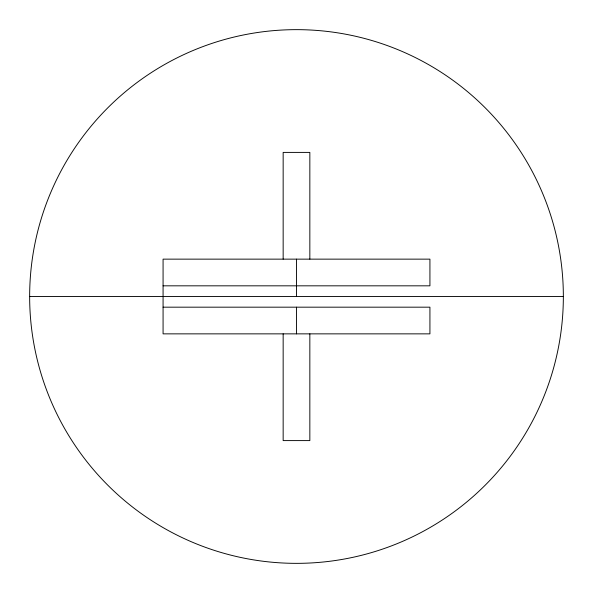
<?xml version="1.0" encoding="UTF-8"?>
<svg xmlns="http://www.w3.org/2000/svg" width="593" height="593" viewBox="0 0 593 593"><rect width="100%" height="100%" fill="white"/><g stroke="black" fill="none" stroke-linecap="round" stroke-linejoin="round"><path stroke-width="0.89" d="M163.075 285.826L429.925 285.826L429.925 259.141L163.075 259.141L163.075 333.859L429.925 333.859L429.925 307.174L163.075 307.174M29.65 296.5L563.35 296.5A266.85 266.85 0 0 0 163.075 65.4A266.85 266.85 0 0 0 163.075 527.6A266.85 266.85 0 0 0 563.35 296.5M309.842 259.141L309.842 152.401L283.157 152.401L283.157 259.141M309.842 333.859L309.842 440.599L283.157 440.599L283.157 333.859M296.5 259.141L296.5 296.5M296.5 307.174L296.5 333.859"/></g></svg>
